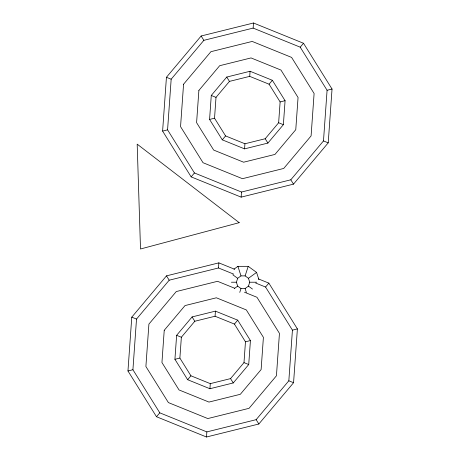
<?xml version="1.0" encoding="UTF-8"?>
<svg xmlns="http://www.w3.org/2000/svg" width="460" height="460" viewBox="0 0 460 460"><rect width="100%" height="100%" fill="white"/><g stroke="black" fill="none" stroke-linecap="round" stroke-linejoin="round"><path stroke-width="0.69" d="M258.325 278.863L268.853 283.13L297.39 328.911L293.566 382.72L258.848 424.005L206.494 437L156.498 416.737L127.96 370.961L131.778 317.153L166.497 275.862L218.856 262.867L234.646 269.267M255.616 283.009L265.564 287.04L292.428 330.142L288.834 380.799L256.145 419.669L206.856 431.905L159.787 412.827L132.917 369.731L136.516 319.067L169.199 280.197L218.494 267.967L233.743 274.143M162.61 131.088L166.434 77.28L201.152 35.995L253.506 23L303.502 43.263L332.039 89.039L328.221 142.847L293.503 184.138L241.143 197.133L191.147 176.87L162.61 131.088L167.572 129.858L194.436 172.96L241.506 192.033L290.8 179.802L323.483 140.932L327.083 90.269L300.213 47.173L253.144 28.094L203.855 40.331L171.166 79.201L167.572 129.858M174.921 359.306L176.623 335.323L192.096 316.923L215.429 311.132L237.711 320.166L250.424 340.567L248.722 364.544L233.249 382.944L209.921 388.734L187.64 379.707L174.921 359.306L179.877 358.075L190.929 375.797L210.283 383.64L230.546 378.609L243.99 362.624L245.467 341.797L234.422 324.076L215.067 316.233L194.798 321.258L181.361 337.243L179.877 358.075M209.576 119.433L211.278 95.456L226.751 77.056L250.079 71.265L272.36 80.293L285.079 100.694L283.377 124.677L267.904 143.077L244.57 148.867L222.289 139.834L209.576 119.433L214.532 118.203L216.01 97.376L229.454 81.391L249.717 76.36L269.071 84.203L280.123 101.924L278.639 122.757L265.202 138.742L244.933 143.767L225.578 135.924L214.532 118.203M206.494 437L206.856 431.905M209.921 388.734L210.283 383.64M215.067 316.233L215.429 311.132M218.494 267.967L218.856 262.867M241.143 197.133L241.506 192.033M244.57 148.867L244.933 143.767M249.717 76.36L250.079 71.265M253.144 28.094L253.506 23M236.4 282.221L237.67 278.306L241 275.885L245.117 275.885L248.446 278.306L249.717 282.221L248.446 286.131L245.117 288.552L241 288.552L237.67 286.131L236.4 282.221L231.38 282.221M239.758 292.37L241 288.552M245.117 275.885L248.216 266.334L237.895 266.334L234.002 269.169M191.147 176.87L194.436 172.96M222.289 139.834L225.578 135.924M269.071 84.203L272.36 80.293M300.213 47.173L303.502 43.263M156.498 416.737L159.787 412.827M187.64 379.707L190.929 375.797M234.422 324.076L237.711 320.166M265.564 287.04L268.853 283.13M234.422 288.495L237.67 286.131M248.446 278.306L256.571 272.4L248.216 266.334M280.123 101.924L285.079 100.694M327.083 90.269L332.039 89.039M127.96 370.961L132.917 369.731M245.467 341.797L250.424 340.567M292.428 330.142L297.39 328.911M249.717 282.221L256.743 282.221M166.434 77.28L171.166 79.201M211.278 95.456L216.01 97.376M278.639 122.757L283.377 124.677M323.483 140.932L328.221 142.847M234.623 288.224L217.545 281.307L176.278 291.548L148.908 324.093L145.895 366.505L168.394 402.592L207.799 418.565L249.073 408.319L276.437 375.78L279.45 333.362L256.956 297.275L244.478 292.221M131.778 317.153L136.516 319.067M176.623 335.323L181.361 337.243M243.99 362.624L248.722 364.544M288.834 380.799L293.566 382.72M232.794 274.764L237.67 278.306M248.446 286.131L252.505 289.081M201.152 35.995L203.855 40.331M226.751 77.056L229.454 81.391M265.202 138.742L267.904 143.077M290.8 179.802L293.503 184.138M166.497 275.862L169.199 280.197M192.096 316.923L194.798 321.258M230.546 378.609L233.249 382.944M256.145 419.669L258.848 424.005M256.571 272.4L258.905 279.599M237.895 266.334L241 275.885M245.117 288.552L246.359 292.37M164.231 330.303L161.943 362.526L179.032 389.942L208.972 402.074L240.327 394.295L261.119 369.57L263.407 337.341L246.318 309.931L216.378 297.792L185.023 305.578L164.231 330.303M183.563 84.22L180.55 126.638L203.044 162.725L242.454 178.693L283.722 168.452L311.092 135.907L314.105 93.495L291.605 57.408L252.201 41.434L210.927 51.681L183.563 84.22M198.881 90.43L196.592 122.659L213.681 150.069L243.622 162.208L274.976 154.422L295.768 129.697L298.057 97.474L280.968 70.058L251.028 57.925L219.673 65.705L198.881 90.43M239.206 222.669L140.507 248.992L137.184 144.147L239.206 222.669"/></g></svg>
